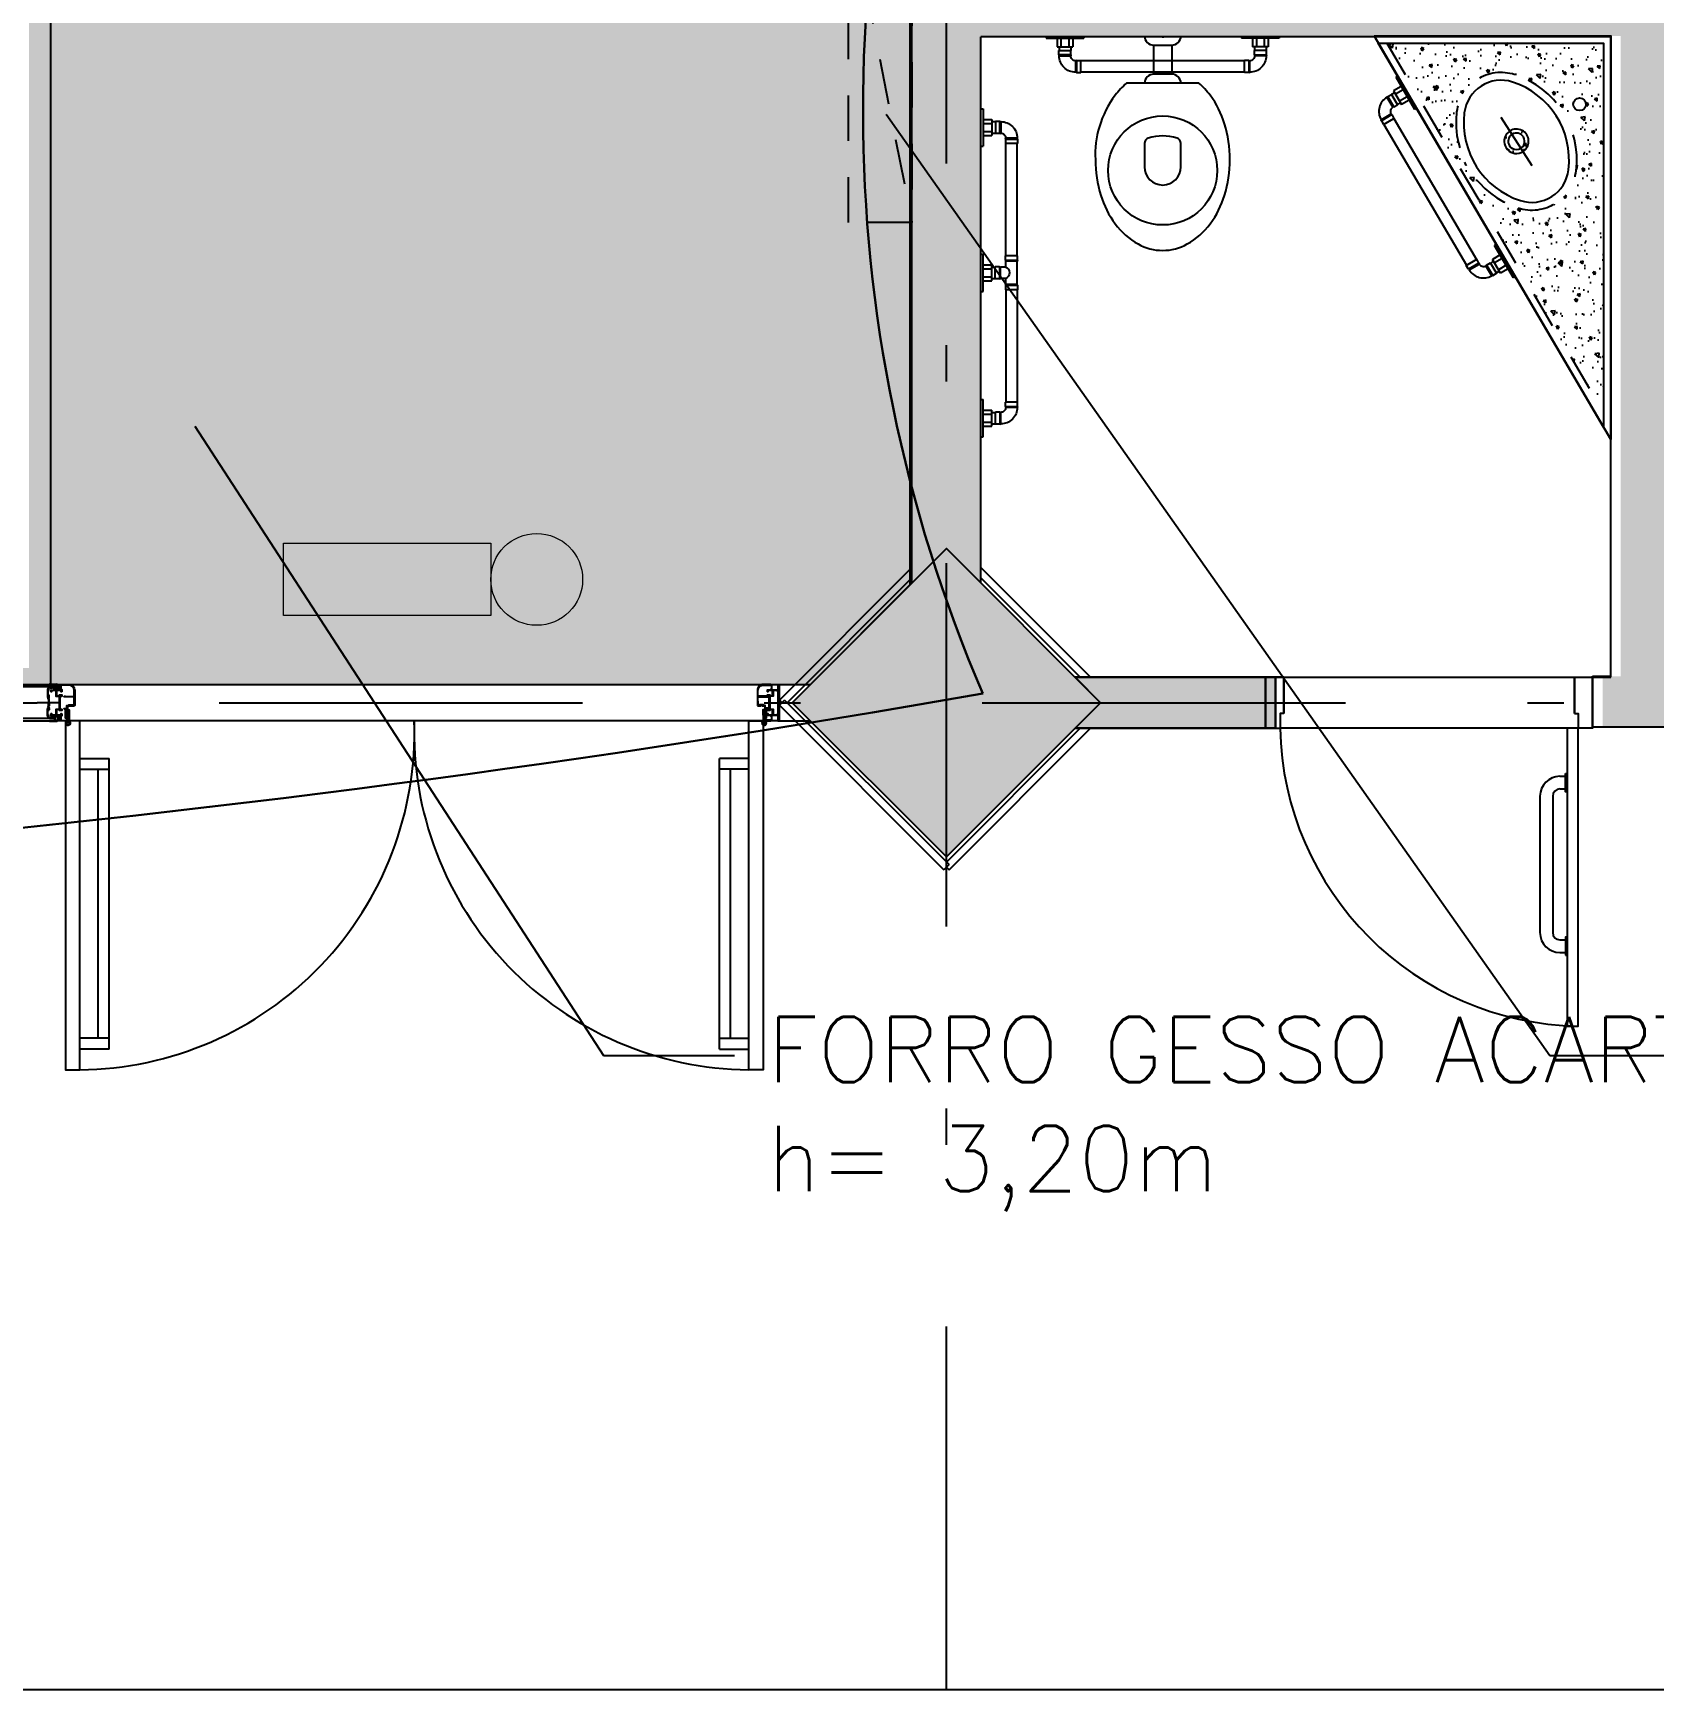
# Model space of a CAD drawing. Header units: millimetres. Extents: x 182 to 575, y -105 to 95.
# Drawn here: x 335.028 to 339.487, y -54.97 to -50.411 of the extents above; entities that cross this region are included whole.
import ezdxf
from ezdxf import colors
from ezdxf.entities.mleader import LeaderData, LeaderLine
from ezdxf.math import Vec2, Vec3

# ---------------------------------------------------------------- set-up
doc = ezdxf.new("R2010")
doc.units = ezdxf.units.MM
doc.header["$MEASUREMENT"] = 0
for name, pattern in [('DASHDOT', [1, 0.5, -0.25, 0, -0.25]), ('DASHED', [0.75, 0.5, -0.25]), ('HIDDEN2', [0.1875, 0.125, -0.0625]), ('XR_BL2_AND_MON-REV15$0$DASHDOT', [1, 0.5, -0.25, 0, -0.25])]:
    doc.linetypes.add(name, pattern=pattern)
doc.layers.add('1', color=1, linetype='Continuous', lineweight=9)
doc.layers.add('eletroduto eletrica', color=152, linetype='EL', lineweight=30)
for name, color, linetype in [('ALV_HT', 253, 'Continuous'), ('base', 253, 'Continuous'), ('COB_PROJ_EST', 1, 'Continuous'), ('construir', 10, 'Continuous'), ('CORRIMÃO', 41, 'Continuous'), ('DEMOLIR', 10, 'HIDDEN2'), ('EIXOS', 31, 'DASHDOT'), ('FORRO', 253, 'Continuous'), ('LAY_1', 1, 'Continuous'), ('MP-INC-LUMINARIA', 10, 'Continuous'), ('PVC', 2, 'Continuous'), ('SAN', 1, 'Continuous'), ('XR_BL2_AND_MON-REV15$0$EIXOS_PERFIL', 181, 'XR_BL2_AND_MON-REV15$0$DASHDOT'), ('XR_BL2_AND_MON-REV15$0$PERFIL_DIV', 41, 'Continuous')]:
    doc.layers.add(name, color=color, linetype=linetype)
doc.styles.get("Standard").update_dxf_attribs({"font": 'romans.shx'})
doc.linetypes.add('EL', pattern='A,0.5,-0.2,["EL",Standard,S=0.1,R=0,X=-0.08,Y=-0.05],-0.175', length=0.875)

# ---------------------------------------------------------------- blocks, each defined once
blk = doc.blocks.new('XR_BL2_AND_MON-REV15$0$P50X50')
at = {"layer": 'base'}
blk.add_hatch(color=256, dxfattribs=at).paths.add_polyline_path([(0, -0.4243), (0.4243, 0), (0, 0.4243), (-0.4243, 0)])
at = {"layer": 'base', "linetype": 'ByBlock'}
blk.add_lwpolyline([(0, -0.4243), (0.4243, 0), (0, 0.4243), (-0.4243, 0)], close=True, dxfattribs=at)
blk = doc.blocks.new('XR_BL2_AND_MON-REV15$0$PILAR 60X60_45')
at = {"layer": 'base'}
blk.add_blockref('XR_BL2_AND_MON-REV15$0$P50X50', (0, 0), dxfattribs=at)
blk = doc.blocks.new('W_BARRA_VASO_3ART2')
at = {"layer": 'PVC', "color": 0}
for p, q in [((0, 0), (0, -0.006)), ((0.103, 0), (0.103, -0.006)), ((0.4, 0), (0.4, -0.006)), ((0.503, 0), (0.503, -0.006)), ((0.8, 0), (0.8, -0.006)), ((0.903, 0), (0.903, -0.006)), ((0, -0.006), (0.103, -0.006)), ((0.0296, -0.006), (0.0296, -0.03)), ((0.0296, -0.03), (0.0734, -0.03)), ((0.0349, -0.052), (0.0349, -0.04)), ((0.0349, -0.04), (0.068, -0.04)), ((0.0356, -0.03), (0.0356, -0.04)), ((0.0406, -0.006), (0.0406, -0.03)), ((0.0624, -0.006), (0.0624, -0.03)), ((0.0673, -0.03), (0.0673, -0.04)), ((0.068, -0.052), (0.068, -0.04)), ((0.0734, -0.006), (0.0734, -0.03)), ((0.503, -0.006), (0.4, -0.006)), ((0.4296, -0.006), (0.4296, -0.03)), ((0.4734, -0.03), (0.4296, -0.03)), ((0.4349, -0.051), (0.4349, -0.039)), ((0.4681, -0.039), (0.4349, -0.039)), ((0.4356, -0.03), (0.4356, -0.039)), ((0.4406, -0.006), (0.4406, -0.03)), ((0.4624, -0.006), (0.4624, -0.03)), ((0.4674, -0.03), (0.4674, -0.039)), ((0.4681, -0.051), (0.4681, -0.039)), ((0.4734, -0.006), (0.4734, -0.03)), ((0.903, -0.006), (0.8, -0.006)), ((0.8296, -0.006), (0.8296, -0.03)), ((0.8734, -0.03), (0.8296, -0.03)), ((0.8681, -0.04), (0.835, -0.04)), ((0.835, -0.052), (0.835, -0.04)), ((0.8356, -0.03), (0.8356, -0.04)), ((0.8406, -0.006), (0.8406, -0.03)), ((0.8624, -0.006), (0.8624, -0.03)), ((0.8674, -0.03), (0.8674, -0.04)), ((0.8681, -0.052), (0.8681, -0.04)), ((0.8734, -0.006), (0.8734, -0.03)), ((0.068, -0.052), (0.0349, -0.052)), ((0.0349, -0.052), (0.0356, -0.0546)), ((0.0356, -0.0546), (0.0674, -0.0546)), ((0.068, -0.052), (0.0674, -0.0546)), ((0.0835, -0.0675), (0.0809, -0.0681)), ((0.0809, -0.0999), (0.0809, -0.0681)), ((0.0835, -0.0675), (0.0835, -0.1006)), ((0.0835, -0.0675), (0.0955, -0.0675)), ((0.0955, -0.1006), (0.0955, -0.0675)), ((0.405, -0.0681), (0.0955, -0.0681)), ((0.405, -0.1006), (0.405, -0.0674)), ((0.417, -0.0674), (0.405, -0.0674)), ((0.417, -0.0674), (0.417, -0.1006)), ((0.417, -0.0674), (0.4195, -0.0681)), ((0.4195, -0.0999), (0.4195, -0.0681)), ((0.4356, -0.0681), (0.4195, -0.0681)), ((0.4349, -0.051), (0.4356, -0.0535)), ((0.4349, -0.051), (0.4681, -0.051)), ((0.4674, -0.0535), (0.4356, -0.0535)), ((0.4356, -0.0681), (0.4356, -0.0535)), ((0.4681, -0.051), (0.4674, -0.0535)), ((0.4674, -0.0681), (0.4674, -0.0535)), ((0.4835, -0.0681), (0.4674, -0.0681)), ((0.486, -0.0674), (0.4835, -0.0681)), ((0.4835, -0.0999), (0.4835, -0.0681)), ((0.486, -0.0674), (0.486, -0.1006)), ((0.486, -0.0674), (0.498, -0.0674)), ((0.498, -0.1006), (0.498, -0.0674)), ((0.498, -0.0681), (0.8075, -0.0681)), ((0.8075, -0.1006), (0.8075, -0.0675)), ((0.8195, -0.0675), (0.8075, -0.0675)), ((0.8195, -0.0675), (0.8195, -0.1006)), ((0.8195, -0.0675), (0.8221, -0.0681)), ((0.8221, -0.0999), (0.8221, -0.0681)), ((0.835, -0.052), (0.8681, -0.052)), ((0.835, -0.052), (0.8356, -0.0546)), ((0.8674, -0.0546), (0.8356, -0.0546)), ((0.8681, -0.052), (0.8674, -0.0546)), ((0.0835, -0.1006), (0.0809, -0.0999)), ((0.0835, -0.1006), (0.0955, -0.1006)), ((0.405, -0.0999), (0.0955, -0.0999)), ((0.417, -0.1006), (0.405, -0.1006)), ((0.4171, -0.1005), (0.4195, -0.0999)), ((0.4835, -0.0999), (0.4195, -0.0999)), ((0.486, -0.1006), (0.4835, -0.0999)), ((0.486, -0.1006), (0.498, -0.1006)), ((0.498, -0.0999), (0.8075, -0.0999)), ((0.8195, -0.1006), (0.8075, -0.1006)), ((0.8195, -0.1006), (0.8221, -0.0999))]:
    blk.add_line(p, q, dxfattribs=at)
for centre, radius, start, end in [((0.0809, -0.0546), 0.0453, 179.998, 270.002), ((0.0809, -0.0546), 0.0136, 179.5263, 270), ((0.4515, -0.0615), 0.0172, 202.6199, 337.3801), ((0.8221, -0.0546), 0.0136, 270, 0.4737), ((0.8221, -0.0546), 0.0453, 269.998, 0.002)]:
    blk.add_arc(centre, radius, start, end, dxfattribs=at)
blk = doc.blocks.new('BAC-PL2')
for p, q in [((0, 0), (0.005, 0)), ((0.025, 0.025), (0.105, 0.025)), ((0.025, -0.025), (0.105, -0.025))]:
    blk.add_line(p, q)
for points in [[(0.13, 0.0998), (0.13, -0.0998, 0.056984), (0.1632, -0.1308, 0.085116), (0.2494, -0.1743, 0.090221), (0.34, -0.185, 0.074494), (0.4387, -0.1702, 0.085116), (0.5168, -0.1308, 0.106255), (0.5723, -0.0677, 0.128271), (0.59, 0, 0.128271), (0.5723, 0.0677, 0.106255), (0.5168, 0.1308, 0.085116), (0.4387, 0.1702, 0.074494), (0.34, 0.185, 0.074494), (0.2413, 0.1702, 0.085116), (0.1632, 0.1308, 0.056984)], [(0.2955, 0.05, 0.326276), (0.2812, 0.0396, 0.155871), (0.2812, -0.0396, 0.326276), (0.2955, -0.05), (0.36, -0.05, 1), (0.36, 0.05)]]:
    blk.add_lwpolyline(points, format="xyb", close=True)
for points in [[(0, -0.05, 0.414214), (0.025, -0.025), (0.025, 0.025, 0.414483), (0, 0.05)], [(0.13, 0.05, 0.414483), (0.105, 0.025), (0.105, -0.025, 0.414214), (0.13, -0.05)]]:
    blk.add_lwpolyline(points, format="xyb")
blk.add_circle((0.37, 0), 0.15)
blk = doc.blocks.new('DEF')
at = {"layer": 'PVC', "color": 0}
for p, q in [((0, 0.6406), (0.006, 0.6406)), ((0.006, 0.6406), (0.006, 0.5376)), ((0.006, 0.611), (0.03, 0.611)), ((0.006, 0.6001), (0.03, 0.6001)), ((0.03, 0.611), (0.03, 0.5672)), ((0.03, 0.605), (0.04, 0.605)), ((0.04, 0.6057), (0.04, 0.5726)), ((0.052, 0.6057), (0.04, 0.6057)), ((0.052, 0.5726), (0.052, 0.6057)), ((0.052, 0.6057), (0.0546, 0.605)), ((0.0546, 0.605), (0.0546, 0.5733)), ((0.006, 0.5782), (0.03, 0.5782)), ((0.006, 0.5672), (0.03, 0.5672)), ((0.03, 0.5732), (0.04, 0.5732)), ((0.052, 0.5726), (0.04, 0.5726)), ((0.052, 0.5726), (0.0546, 0.5733)), ((0.0675, 0.5571), (0.0681, 0.5597)), ((0.0675, 0.5571), (0.1006, 0.5571)), ((0.0675, 0.5571), (0.0675, 0.5451)), ((0.0999, 0.5597), (0.0681, 0.5597)), ((0.1006, 0.5571), (0.0999, 0.5597)), ((0.1006, 0.5571), (0.1006, 0.5451)), ((0, 0.5376), (0.006, 0.5376)), ((0.1006, 0.5451), (0.0675, 0.5451)), ((0.0681, 0.0955), (0.0681, 0.5451)), ((0.0999, 0.0955), (0.0999, 0.5451)), ((0, 0.103), (0.006, 0.103)), ((0.006, 0), (0.006, 0.103)), ((0.1006, 0.0955), (0.0675, 0.0955)), ((0.0675, 0.0835), (0.0675, 0.0955)), ((0.1006, 0.0835), (0.1006, 0.0955)), ((0.006, 0.0734), (0.03, 0.0734)), ((0.006, 0.0624), (0.03, 0.0624)), ((0.03, 0.0296), (0.03, 0.0734)), ((0.03, 0.0673), (0.04, 0.0673)), ((0.052, 0.068), (0.04, 0.068)), ((0.04, 0.0349), (0.04, 0.068)), ((0.052, 0.068), (0.052, 0.0349)), ((0.052, 0.068), (0.0546, 0.0674)), ((0.0546, 0.0356), (0.0546, 0.0674)), ((0.0675, 0.0835), (0.1006, 0.0835)), ((0.0675, 0.0835), (0.0681, 0.0809)), ((0.0999, 0.0809), (0.0681, 0.0809)), ((0.1006, 0.0835), (0.0999, 0.0809)), ((0, 0), (0.006, 0)), ((0.006, 0.0406), (0.03, 0.0406)), ((0.006, 0.0296), (0.03, 0.0296)), ((0.03, 0.0356), (0.04, 0.0356)), ((0.052, 0.0349), (0.04, 0.0349)), ((0.052, 0.0349), (0.0546, 0.0356))]:
    blk.add_line(p, q, dxfattribs=at)
for centre, radius, start, end in [((0.0546, 0.5597), 0.0453, 359.998, 90.002), ((0.0546, 0.5597), 0.0136, 0, 90.4737), ((0.0546, 0.0809), 0.0136, 269.5263, 0), ((0.0546, 0.0809), 0.0453, 269.998, 0.002)]:
    blk.add_arc(centre, radius, start, end, dxfattribs=at)
blk = doc.blocks.new('XR_BL2_AND_MON-REV15$0$DI_LEIT12V3')
at = {"layer": 'XR_BL2_AND_MON-REV15$0$EIXOS_PERFIL'}
blk.add_line((-6.3, 0), (58.6, 0), dxfattribs=at)
at = {"layer": 'XR_BL2_AND_MON-REV15$0$PERFIL_DIV'}
for p, q in [((24, 51), (5.8, 51)), ((8.5, 49.5), (8.5, 40)), ((25, 49.5), (25, 50)), ((0, 35), (0, 44.5)), ((0, 35), (1.5, 35)), ((1.5, 38), (1.5, 44.5)), ((8.5, 38), (1.5, 38)), ((1.5, 36.5), (8.5, 36.5)), ((1.5, 35), (1.5, 36.5)), ((8.5, 40), (8.5, 40)), ((8.5, 40), (8.5, 38)), ((8.5, 36.5), (8.5, 35)), ((8.5, 35), (15, 35)), ((24.8, 42.2), (10, 42.2)), ((10, 36.5), (10, 41)), ((10, 41), (16.4, 41)), ((15, 36.5), (10, 36.5)), ((15, 35), (15, 36.5)), ((23, 41), (24.8, 41)), ((0, -35), (0, -44.5)), ((0, -35), (1.5, -35)), ((1.5, -35), (1.5, -36.5)), ((1.5, -36.5), (8.5, -36.5)), ((1.5, -38), (1.5, -44.5)), ((8.5, -38), (1.5, -38)), ((8.5, -35), (15, -35)), ((8.5, -36.5), (8.5, -35)), ((8.5, -40), (8.5, -38)), ((8.5, -40), (8.5, -40)), ((8.5, -49.5), (8.5, -40)), ((10, -36.5), (10, -41)), ((15, -36.5), (10, -36.5)), ((10, -41), (16.4, -41)), ((24.8, -42.2), (10, -42.2)), ((15, -35), (15, -36.5)), ((23, -41), (24.8, -41)), ((24, -51), (5.8, -51)), ((25, -49.5), (25, -50))]:
    blk.add_line(p, q, dxfattribs=at)
at = {"layer": 'XR_BL2_AND_MON-REV15$0$PERFIL_DIV', "linetype": 'Continuous'}
for p, q in [((5.9, 49.5), (8.5, 49.5)), ((10, 42.2), (10, 49.5)), ((10, 49.5), (25, 49.5)), ((25, 1.5), (25, 0)), ((25, 1.5), (26, 1.5)), ((25, 0), (27.5, 0)), ((25, 0), (27.5, 0)), ((25, 0), (27.5, 0)), ((25, -1.5), (25, 0)), ((25, 0), (27.5, 0)), ((25.4, 18.4), (25.4, 19.7)), ((25.4, 14), (25.4, 15.4)), ((26, 1.5), (26, 8.8)), ((26.6, 11.2), (27.6, 12.7)), ((26.8, 36.5), (26.8, 35)), ((26.8, 36.5), (29.4, 36.5)), ((26.8, 35), (29.3, 35)), ((26.9, 19), (26.9, 18.7)), ((26.9, 15.1), (26.9, 14.8)), ((27.5, 8.9), (27.5, 0)), ((27.5, -8.9), (27.5, 0)), ((27.7, 19), (27.7, 18.7)), ((27.7, 15.1), (27.7, 14.8)), ((28.2, 11.4), (29.8, 14.1)), ((29.1, 17.3), (29.4, 17.3)), ((29.1, 16.5), (29.4, 16.5)), ((29.4, 36.5), (29.3, 36.8)), ((29.3, 35), (29.3, 20.3)), ((30.5, 37), (30.5, 16.7)), ((10, -42.2), (10, -49.5)), ((25, -1.5), (26, -1.5)), ((25.4, -14), (25.4, -15.4)), ((25.4, -18.4), (25.4, -19.7)), ((26, -1.5), (26, -8.8)), ((26.6, -11.2), (27.6, -12.7)), ((26.8, -35), (29.3, -35)), ((26.8, -36.5), (26.8, -35)), ((26.8, -36.5), (29.4, -36.5)), ((26.9, -15.1), (26.9, -14.8)), ((26.9, -19), (26.9, -18.7)), ((27.7, -15.1), (27.7, -14.8)), ((27.7, -19), (27.7, -18.7)), ((28.2, -11.4), (29.8, -14.1)), ((29.1, -16.5), (29.4, -16.5)), ((29.1, -17.3), (29.4, -17.3)), ((29.3, -35), (29.3, -20.3)), ((29.4, -36.5), (29.3, -36.8)), ((30.5, -37), (30.5, -16.7)), ((5.9, -49.5), (8.5, -49.5)), ((10, -49.5), (25, -49.5))]:
    blk.add_line(p, q, dxfattribs=at)
at = {"layer": 'XR_BL2_AND_MON-REV15$0$PERFIL_DIV'}
for centre, radius, start, end in [((6, 44.9), 6.07, 90.5943, 185.4313), ((6, 44.9), 4.57, 90.5943, 185.4313), ((24, 50), 1, 0, 90), ((6, -44.9), 6.07, 174.5687, 269.4057), ((6, -44.9), 4.57, 174.5687, 269.4057), ((24, -50), 1, 270, 0)]:
    blk.add_arc(centre, radius, start, end, dxfattribs=at)
at = {"layer": 'XR_BL2_AND_MON-REV15$0$PERFIL_DIV', "linetype": 'Continuous'}
for centre, radius, start, end in [((19.7, 47.4), 7.23, 242.7929, 297.2071), ((24, 35.6), 6.6, 11.8368, 83.416), ((24.3, 36), 5.05, 9.9202, 84.746), ((25.7, 19.7), 0.3, 118.0213, 180), ((25.7, 18.4), 0.3, 180, 315.2481), ((25.7, 15.4), 0.3, 44.7519, 180), ((25.7, 14), 0.3, 180, 241.9787), ((27.3, 16.9), 3.55, 62.9643, 118.0213), ((27.3, 16.9), 3.55, 241.9787, 269.2788), ((27.3, 16.9), 1.85, 102.4869, 135.2481), ((27.3, 16.9), 1.85, 224.7519, 257.5131), ((30.6, 8.8), 4.68, 148.731, 180), ((27.3, 16.9), 2.15, 79.2778, 100.7222), ((27.3, 16.9), 2.15, 259.2778, 280.7222), ((27.2, 12.9), 0.4, 328.731, 89.2788), ((32.5, 8.9), 5, 148.731, 180), ((27.3, 16.9), 1.85, 12.4869, 77.5131), ((27.3, 16.9), 1.85, 282.4869, 347.5131), ((29, 20.3), 0.3, 242.9643, 0), ((27.3, 16.9), 2.15, 349.2778, 10.7222), ((25.5, 16.7), 5, 328.731, 0), ((19.7, -47.4), 7.23, 62.7929, 117.2071), ((24.3, -36), 5.05, 275.254, 350.0798), ((24, -35.6), 6.6, 276.584, 348.1632), ((25.7, -14), 0.3, 118.0213, 180), ((25.7, -15.4), 0.3, 180, 315.2481), ((25.7, -18.4), 0.3, 44.7519, 180), ((25.7, -19.7), 0.3, 180, 241.9787), ((27.3, -16.9), 3.55, 90.7212, 118.0213), ((27.3, -16.9), 3.55, 241.9787, 297.0357), ((27.3, -16.9), 1.85, 102.4869, 135.2481), ((27.3, -16.9), 1.85, 224.7519, 257.5131), ((30.6, -8.8), 4.68, 180, 211.269), ((27.3, -16.9), 2.15, 79.2778, 100.7222), ((27.3, -16.9), 2.15, 259.2778, 280.7222), ((27.2, -12.9), 0.4, 270.7212, 31.269), ((32.5, -8.9), 5, 180, 211.269), ((27.3, -16.9), 1.85, 12.4869, 77.5131), ((27.3, -16.9), 1.85, 282.4869, 347.5131), ((29, -20.3), 0.3, 0, 117.0357), ((27.3, -16.9), 2.15, 349.2778, 10.7222), ((25.5, -16.7), 5, 0, 31.269)]:
    blk.add_arc(centre, radius, start, end, dxfattribs=at)
blk = doc.blocks.new('LUMINÁRIA DE EMERGÊNCIA')
at = {"layer": '1', "ltscale": 0.5}
blk.add_hatch(color=10, dxfattribs=at).paths.add_polyline_path([(-0.0589, -0.0677), (-0.0118, -0.0677), (-0.0118, 0.0677), (-0.0589, 0.0677)])
at = {"layer": '1', "color": 10}
blk.add_lwpolyline([(-0.0589, 0.0677), (-0.0118, 0.0677), (-0.0118, -0.0677), (-0.0589, -0.0677)], close=True, dxfattribs=at)
blk.add_circle((-0.0353, 0.0977), 0.03, dxfattribs=at)

msp = doc.modelspace()

# ---------------------------------------------------------------- hatches: boundary and pattern name
at = {"layer": 'base'}
for points in [[(342.5958, -47.8809), (342.5958, -46.134), (342.7658, -46.134), (342.7658, -46.224), (342.7358, -46.224), (342.7358, -49.6777), (342.7658, -49.6777), (342.7658, -49.7677), (342.5958, -49.7677), (342.5958, -48.0209), (339.5362, -48.0209), (339.5362, -52.1809), (341.0237, -52.1809), (341.0237, -52.3209), (339.3462, -52.3209), (339.3462, -52.1809), (339.3962, -52.1809), (339.3962, -50.4191), (337.6358, -50.4191), (337.6358, -51.9216), (337.5408, -51.8266), (337.4458, -51.9216), (337.4458, -47.6409), (338.5462, -47.6409), (338.5462, -47.7809), (337.6358, -47.7809), (337.6358, -50.2791), (339.3962, -50.2791), (339.3962, -47.7809), (339.3462, -47.7809), (339.3462, -47.6409), (339.3962, -47.6409), (339.3962, -43.7209), (337.8951, -43.7209), (337.9651, -43.6509), (337.8951, -43.5809), (341.0237, -43.5809), (341.0237, -43.7209), (339.5362, -43.7209), (339.5362, -47.8809)], [(337.8951, -52.1834), (337.9651, -52.2534), (337.8951, -52.3234), (338.4189, -52.3234), (338.4189, -52.1834)], [(338.4462, -52.1834), (338.4462, -52.3234), (337.8951, -52.3234), (337.9651, -52.2534), (337.8951, -52.1834)]]:
    msp.add_hatch(color=256, dxfattribs=at).paths.add_polyline_path(points)
at = {"layer": 'CORRIMÃO', "linetype": 'ByBlock'}
h = msp.add_hatch(dxfattribs=at)
h.set_pattern_fill('AR-CONC', color=0, scale=0.0125, angle=90, style=0)
h.set_pattern_definition([(140, (373.54582, -64.487), (0.00784402, 0.08965752), [0.009375, -0.103125]), (85, (373.54582, -64.487), (-0.09402402, -0.01734392), [0.0075, -0.0825]), (190.4514, (373.54647, -64.47953), (-0.08617994, 0.07231367), [0.00796752, -0.08764276]), (136.1842, (373.52082, -64.487), (0.02068988, 0.13340513), [0.0140625, -0.1546875]), (186.6356, (373.52254, -64.47588), (-0.12176473, 0.11683284), [0.0119513, -0.13146412]), (81.1842, (373.52082, -64.487), (-0.1217648, 0.11683274), [0.01125, -0.12375]), (111, (373.52707, -64.4745), (0.05032736, 0.07461338), [0.009375, -0.103125]), (56, (373.52707, -64.4745), (-0.09064376, 0.03041442), [0.0075, -0.0825]), (161.4514, (373.53126, -64.46828), (-0.04031631, 0.10502783), [0.00796752, -0.08764276]), (127.5, (373.54582, -64.487), (-0.041611732, 0.001519982), [0, -0.0815, 0, -0.08375, 0, -0.0828125]), (97.5, (373.54582, -64.487), (-0.049301464, 0.03288369), [0, -0.04775, 0, -0.079625, 0, -0.0315625]), (57.5, (373.54582, -64.514874), (0.00281936, 0.066727805), [0, -0.03125, 0, -0.0975, 0, -0.129375]), (47.5, (373.54582, -64.527374), (-0.01251312, 0.07289827), [0, -0.040625, 0, -0.06475, 0, -0.091875])])
h.paths.add_polyline_path([(338.7523, -50.4391), (339.0612, -50.9655, -0.069439), (339.1662, -51.1443), (339.3489, -51.4556), (339.3489, -50.4391)])
h.paths.add_polyline_path([(339.2735, -50.7899, 0.359179), (339.1046, -50.5256, 0.472393), (338.9447, -50.6278, 0.358975), (339.1137, -50.892, 0.471699)], flags=16)
h.paths.add_polyline_path([(339.2525, -50.7874, 0.000015), (339.2525, -50.7874, -0.471257), (339.1203, -50.8719, -0.359176), (338.9657, -50.6304, 0.358974), (339.1202, -50.8719, 0.471701)], flags=0)
h.paths.add_polyline_path([(339.1427, -50.7073, -1.732057), (339.091, -50.6805, -0.577348)], flags=0)
h.paths.add_polyline_path([(339.1282, -50.6966, -1), (339.09, -50.721, -1)], flags=0)
h.paths.add_polyline_path([(339.2828, -50.5893, -1), (339.2828, -50.6243, -1)], flags=16)
at = {"layer": 'FORRO', "transparency": 33554602}
h = msp.add_hatch(color=256, dxfattribs=at)
h.dxf.hatch_style = 1
h.paths.add_polyline_path([(315.0651, -44.0918), (318.3666, -44.0918), (318.3666, -52.1584), (317.2461, -52.1584), (317.2753, -52.2034), (337.1666, -52.2034), (337.4408, -51.9291), (337.4408, -47.6484), (339.3689, -47.6163), (339.3689, -43.7234), (337.9375, -43.7234), (337.5408, -44.1201), (337.0812, -43.6463), (337.4708, -43.2567), (337.4708, -41.4784), (312.6108, -41.5684), (312.6358, -43.2817), (313.0004, -43.6463), (312.5479, -44.113), (312.1416, -43.7209), (310.6855, -43.7234), (310.6855, -47.6434), (312.6358, -47.6434), (312.6408, -51.9291), (312.9151, -52.2034), (317.2753, -52.2034), (317.2461, -52.1584), (315.0651, -52.1584)])
h.paths.add_polyline_path([(319.2151, -44.0918), (324.6166, -44.0918), (324.6166, -52.1584), (319.2151, -52.1584)], flags=16)
h.paths.add_polyline_path([(325.4651, -44.0918), (330.8666, -44.0918), (330.8666, -52.1584), (325.4651, -52.1584)], flags=16)
h.paths.add_polyline_path([(331.7151, -44.0918), (335.0166, -44.0918), (335.0166, -52.1584), (331.7151, -52.1584)], flags=16)

# ---------------------------------------------------------------- linework, layer by layer
at = {"layer": 'ALV_HT', "color": 0, "ltscale": 0.5}
msp.add_line((338.7174, -50.4191, 195.166), (339.3689, -51.5291, 195.166), dxfattribs=at)
at = {"layer": 'base'}
for p, q in [((337.4458, -51.9241, 195.166), (337.4458, -47.6434, 195.166)), ((337.4458, -51.9241, 195.166), (337.4458, -47.6434, 195.166)), ((337.6358, -51.9241, 195.166), (337.6358, -50.4216, 195.166)), ((339.3689, -50.4216, 195.166), (337.6358, -50.4216, 195.166)), ((337.6358, -51.9241, 195.166), (337.6358, -50.4216, 195.166)), ((339.3689, -50.4216, 195.166), (337.6358, -50.4216, 195.166)), ((339.3689, -52.1809, 195.166), (339.3689, -50.4191, 195.166)), ((339.3689, -52.1834, 195.166), (339.3689, -50.4216, 195.166)), ((339.3689, -52.1834, 195.166), (339.3689, -50.4216, 195.166)), ((337.5408, -51.8291, 195.166), (337.4408, -51.9291, 195.166)), ((337.6408, -51.9291, 195.166), (337.5408, -51.8291, 195.166)), ((337.4458, -51.91, -19.9735), (337.1024, -52.2534, -19.9735)), ((337.9092, -52.1834, -19.9735), (337.6358, -51.91, -19.9735)), ((337.6408, -51.915), (337.9042, -52.1784)), ((337.8951, -52.1834, 195.166), (337.9651, -52.2534, 195.166)), ((338.4189, -52.1834, 195.166), (337.8951, -52.1834, 195.166)), ((338.4462, -52.1834, 195.166), (337.8951, -52.1834, 195.166)), ((338.4189, -52.3234, 195.166), (338.4189, -52.1834, 195.166)), ((338.4462, -52.3234, 195.166), (338.4462, -52.1834, 195.166)), ((338.4689, -52.1834), (338.4689, -52.2834)), ((339.2689, -52.1834), (339.2689, -52.2834)), ((339.3189, -52.3209, 195.166), (339.3189, -52.1809, 195.166)), ((339.3189, -52.1809, 195.166), (339.3689, -52.1809, 195.166)), ((339.3189, -52.3234, 195.166), (339.3189, -52.1834, 195.166)), ((339.3189, -52.1834, 195.166), (339.3689, -52.1834, 195.166)), ((339.3189, -52.3234, 195.166), (339.3189, -52.1834, 195.166)), ((339.3189, -52.1834, 195.166), (339.3689, -52.1834, 195.166)), ((339.3189, -52.3234, 195.166), (339.3189, -52.1834, 195.166)), ((337.0812, -52.2605, -19.9735), (337.5337, -52.713, -19.9735)), ((337.0953, -52.2463, -19.9735), (337.5479, -52.6989, -19.9735)), ((337.9651, -52.2534, 195.166), (337.8951, -52.3234, 195.166)), ((337.5408, -52.6918, -19.9735), (337.9092, -52.3234, -19.9735)), ((337.5479, -52.713, -19.9735), (337.9375, -52.3234, -19.9735)), ((337.8951, -52.3234, 195.166), (338.4189, -52.3234, 195.166)), ((337.8951, -52.3234, 195.166), (338.4462, -52.3234, 195.166)), ((340.995, -52.3209, 195.166), (339.3189, -52.3209, 195.166)), ((339.2289, -52.4559), (339.2439, -52.4559)), ((339.1739, -52.5109), (339.1739, -52.8859)), ((339.2089, -52.5109), (339.2089, -52.8859)), ((339.2289, -52.4909), (339.2439, -52.4909)), ((337.5408, -52.7059, -19.9735), (337.5337, -52.713, -19.9735)), ((337.5408, -52.7059, -19.9735), (337.5479, -52.6989, -19.9735)), ((337.5408, -52.7059, -19.9735), (337.5479, -52.713, -19.9735)), ((339.2289, -52.9059), (339.2439, -52.9059)), ((339.2289, -52.9409), (339.2439, -52.9409))]:
    msp.add_line(p, q, dxfattribs=at)
at = {"layer": 'base', "linetype": 'DASHED', "ltscale": 0.05}
msp.add_line((338.7523, -50.4391, 195.166), (339.3489, -51.4556, 195.166), dxfattribs=at)
at = {"layer": 'base'}
for points in [[(348.455, -54.9696), (301.9392, -54.9696), (301.9392, -38.1867), (348.455, -38.1867)], [(338.7291, -50.4391), (339.3489, -50.4391), (339.3489, -51.4951)], [(337.8951, -52.1834), (337.9651, -52.2534), (337.8951, -52.3234), (338.4189, -52.3234), (338.4189, -52.1834)], [(338.4462, -52.1834), (338.4462, -52.3234), (337.8951, -52.3234), (337.9651, -52.2534), (337.8951, -52.1834)], [(333.4307, -52.2101), (333.4307, -52.2041), (335.0875, -52.2041), (335.0875, -52.2101)], [(333.4307, -52.2971), (333.4307, -52.3031), (335.0875, -52.3031), (335.0875, -52.2971)], [(339.2789, -52.3234), (339.2489, -52.3234), (339.2489, -53.1434), (339.2789, -53.1434)], [(339.2439, -52.4484), (339.2489, -52.4484), (339.2489, -52.4984), (339.2439, -52.4984)], [(339.2439, -52.9484), (339.2489, -52.9484), (339.2489, -52.8984), (339.2439, -52.8984)]]:
    msp.add_lwpolyline(points, close=True, dxfattribs=at)
for points in [[(338.7174, -50.4191), (339.3689, -50.4191), (339.3689, -51.5291), (338.7174, -50.4191)], [(337.6408, -51.9291), (337.5408, -51.8291), (337.4408, -51.9291)], [(337.4458, -51.8817), (337.0812, -52.2463)], [(337.9375, -52.1834), (337.6358, -51.8817)], [(337.6408, -51.8867), (337.9325, -52.1784)], [(337.8951, -52.3234), (337.9651, -52.2534), (337.8951, -52.1834)], [(338.4689, -52.2834), (338.4689, -52.1834), (338.4189, -52.1834), (338.4189, -52.3234), (338.4589, -52.3234)], [(338.4393, -52.1834), (339.2689, -52.1834)], [(338.4666, -52.1834), (339.2962, -52.1834)], [(339.2689, -52.2834), (339.2689, -52.1834), (339.3189, -52.1834), (339.3189, -52.3234), (339.2789, -52.3234)], [(337.0766, -52.2034), (337.1666, -52.2034)], [(337.0808, -52.2034), (337.1666, -52.2034)], [(338.4689, -52.2834), (338.4589, -52.2834), (338.4589, -52.3234)], [(339.2689, -52.2834), (339.2789, -52.2834), (339.2789, -52.3234)], [(337.0766, -52.3034), (337.1666, -52.3034)], [(337.0808, -52.3034), (337.1666, -52.3034)], [(339.2689, -52.3234), (338.4589, -52.3234)], [(339.2962, -52.3234), (338.4862, -52.3234)]]:
    msp.add_lwpolyline(points, dxfattribs=at)
at = {"layer": 'base', "linetype": 'DASHED', "ltscale": 0.05}
for points in [[(339.1046, -50.5256, 0.472393), (338.9447, -50.6278)], [(339.2735, -50.7899, 0.359179), (339.1046, -50.5256)], [(338.9447, -50.6278, 0.358975), (339.1137, -50.892)], [(339.1137, -50.892, 0.471699), (339.2735, -50.7899)]]:
    msp.add_lwpolyline(points, format="xyb", dxfattribs=at)
at = {"layer": 'base'}
for points in [[(339.0981, -50.5457, 0.472527), (338.9657, -50.6304)], [(339.2525, -50.7874, 0.359169), (339.0981, -50.5457)], [(338.9657, -50.6304, 0.358974), (339.1202, -50.8719)], [(339.1282, -50.6966, 1), (339.09, -50.721)], [(339.09, -50.721, 1), (339.1282, -50.6966)], [(339.1202, -50.8719, 0.471701), (339.2525, -50.7874)]]:
    msp.add_lwpolyline(points, format="xyb", dxfattribs=at)
msp.add_lwpolyline([(339.091, -50.6805, 1.732057), (339.1427, -50.7073, 0.577348)], format="xyb", close=True, dxfattribs=at)
for centre, radius, start, end in [((339.2948, -52.3074), 0.8361, 181.0931, 268.9069), ((339.2289, -52.5109), 0.055, 90, 180), ((339.2289, -52.5109), 0.02, 90, 180), ((339.2289, -52.8859), 0.055, 180, 270), ((339.2289, -52.8859), 0.02, 180, 270)]:
    msp.add_arc(centre, radius, start, end, dxfattribs=at)
at = {"layer": 'COB_PROJ_EST', "linetype": 'ByBlock'}
for p, q in [((335.0766, -52.2034), (337.0766, -52.2034)), ((337.0766, -52.3034), (335.0766, -52.3034))]:
    msp.add_line(p, q, dxfattribs=at)
at = {"layer": 'COB_PROJ_EST'}
for p, q in [((337.0953, -52.2463, -19.9735), (337.0812, -52.2605, -19.9735)), ((337.0883, -52.2534, -19.9735), (337.0812, -52.2463, -19.9735)), ((335.1566, -52.4067, 195.166), (335.2366, -52.4067, 195.166)), ((335.2366, -53.2067, 195.166), (335.2366, -52.4067, 195.166)), ((336.9166, -53.2067, 195.166), (336.9166, -52.4067, 195.166)), ((336.9966, -52.4067, 195.166), (336.9166, -52.4067, 195.166)), ((335.1566, -52.4367, 195.166), (335.2366, -52.4367, 195.166)), ((335.2066, -53.1767, 195.166), (335.2066, -52.4367, 195.166)), ((336.9966, -52.4367, 195.166), (336.9166, -52.4367, 195.166)), ((336.9466, -53.1767, 195.166), (336.9466, -52.4367, 195.166)), ((335.2366, -53.1767, 195.166), (335.1566, -53.1767, 195.166)), ((336.9166, -53.1767, 195.166), (336.9966, -53.1767, 195.166)), ((335.2366, -53.2067, 195.166), (335.1566, -53.2067, 195.166)), ((336.9166, -53.2067, 195.166), (336.9966, -53.2067, 195.166))]:
    msp.add_line(p, q, dxfattribs=at)
at = {"layer": 'COB_PROJ_EST', "linetype": 'Continuous'}
for points in [[(335.105, -52.2711), (335.106, -52.2711, -0.414214), (335.1065, -52.2716), (335.1065, -52.2753), (335.1, -52.2753), (335.1, -52.2726), (335.0923, -52.2726), (335.0923, -52.2871), (335.105, -52.2871), (335.105, -52.2836), (335.1055, -52.2836, -0.414214), (335.1065, -52.2846), (335.1065, -52.2886), (335.0765, -52.2886), (335.0765, -52.2846, -0.414214), (335.0775, -52.2836), (335.078, -52.2836), (335.078, -52.2871), (335.0908, -52.2871), (335.0908, -52.2711), (335.1, -52.2711), (335.1, -52.2361), (335.0908, -52.2361), (335.0909, -52.2201), (335.0781, -52.2201), (335.0781, -52.2236), (335.0776, -52.2236, -0.414214), (335.0766, -52.2226), (335.0766, -52.2186), (335.1066, -52.2186), (335.1066, -52.2226, -0.414214), (335.1056, -52.2236), (335.1051, -52.2236), (335.1051, -52.2201), (335.0924, -52.2201), (335.0923, -52.2346), (335.1, -52.2346), (335.1, -52.2318), (335.1065, -52.2318), (335.1065, -52.2356, -0.414214), (335.106, -52.2361), (335.105, -52.2361), (335.105, -52.2333), (335.1015, -52.2333), (335.1015, -52.2738), (335.105, -52.2738)], [(337.0496, -52.2359), (337.0486, -52.2359, -0.414214), (337.0481, -52.2354), (337.0481, -52.2316), (337.0546, -52.2316), (337.0546, -52.2344), (337.0623, -52.2344), (337.0623, -52.2199), (337.0496, -52.2199), (337.0496, -52.2234), (337.0491, -52.2234, -0.414214), (337.0481, -52.2224), (337.0481, -52.2184), (337.0781, -52.2184), (337.0781, -52.2224, -0.414214), (337.0771, -52.2234), (337.0766, -52.2234), (337.0766, -52.2199), (337.0638, -52.2199), (337.0638, -52.2359), (337.0546, -52.2359), (337.0546, -52.2709), (337.0638, -52.2709), (337.0638, -52.2869), (337.0766, -52.2869), (337.0766, -52.2834), (337.0771, -52.2834, -0.414214), (337.0781, -52.2844), (337.0781, -52.2884), (337.0481, -52.2884), (337.0481, -52.2844, -0.414214), (337.0491, -52.2834), (337.0496, -52.2834), (337.0496, -52.2869), (337.0623, -52.2869), (337.0623, -52.2724), (337.0546, -52.2724), (337.0546, -52.2751), (337.0481, -52.2751), (337.0481, -52.2714, -0.414214), (337.0486, -52.2709), (337.0496, -52.2709), (337.0496, -52.2736), (337.0531, -52.2736), (337.0531, -52.2331), (337.0496, -52.2331)]]:
    msp.add_lwpolyline(points, format="xyb", close=True, dxfattribs=at)
at = {"layer": 'COB_PROJ_EST', "linetype": 'Continuous', "flags": 128}
for points in [[(335.1223, -52.3016, -0.414214), (335.1203, -52.3036), (335.1075, -52.3036, -0.414214), (335.1025, -52.2986), (335.1025, -52.2886), (335.1063, -52.2886), (335.1063, -52.2898), (335.104, -52.2898), (335.104, -52.2986, 0.414214), (335.1075, -52.3021), (335.1203, -52.3021, 0.414214), (335.1208, -52.3016), (335.1208, -52.2956), (335.1171, -52.2956), (335.1171, -52.2703), (335.116, -52.2703, -0.75), (335.114, -52.2703), (335.113, -52.2703), (335.113, -52.2691), (335.1208, -52.2691), (335.1208, -52.2611), (335.1273, -52.2611), (335.126, -52.2591), (335.1366, -52.2591), (335.1353, -52.2611), (335.1403, -52.2611, 0.414214), (335.1408, -52.2606), (335.1408, -52.2373), (335.113, -52.2373), (335.113, -52.2361), (335.114, -52.2361, -0.75), (335.116, -52.2361), (335.1403, -52.2361, 2.414214), (335.1408, -52.2356), (335.1408, -52.2201, 0.414214), (335.1258, -52.2051), (335.1073, -52.2051, 0.426212), (335.104, -52.2086), (335.104, -52.2169, 0.414214), (335.1045, -52.2174), (335.1063, -52.2174), (335.1063, -52.2186), (335.1025, -52.2186), (335.1025, -52.2086, -0.422579), (335.1073, -52.2036), (335.1258, -52.2036, -0.414214), (335.1423, -52.2201), (335.1423, -52.2606, -0.414214), (335.1403, -52.2626), (335.1328, -52.2626), (335.1343, -52.2603), (335.1283, -52.2603), (335.1298, -52.2626), (335.1223, -52.2626), (335.1223, -52.2743), (335.1208, -52.2743), (335.1208, -52.2703), (335.1183, -52.2703), (335.1183, -52.2944), (335.1208, -52.2944), (335.1208, -52.2903), (335.1223, -52.2903), (335.1223, -52.3016)], [(337.0408, -52.3014, 0.414214), (337.0428, -52.3034), (337.0556, -52.3034, 0.414214), (337.0606, -52.2984), (337.0606, -52.2884), (337.0568, -52.2884), (337.0568, -52.2896), (337.0591, -52.2896), (337.0591, -52.2984, -0.414214), (337.0556, -52.3019), (337.0428, -52.3019, -0.414214), (337.0423, -52.3014), (337.0423, -52.2954), (337.046, -52.2954), (337.046, -52.2701), (337.0471, -52.2701, 0.75), (337.0491, -52.2701), (337.0501, -52.2701), (337.0501, -52.2689), (337.0423, -52.2689), (337.0423, -52.2609), (337.0358, -52.2609), (337.0371, -52.2589), (337.0264, -52.2589), (337.0277, -52.2609), (337.0228, -52.2609, -0.414214), (337.0223, -52.2604), (337.0222, -52.2371), (337.05, -52.2371), (337.05, -52.2359), (337.049, -52.2359, 0.75), (337.047, -52.2359), (337.0227, -52.2359, -2.414214), (337.0222, -52.2354), (337.0222, -52.2199, -0.414214), (337.0372, -52.2049), (337.0557, -52.2049, -0.426212), (337.059, -52.2084), (337.059, -52.2167, -0.414214), (337.0585, -52.2172), (337.0567, -52.2172), (337.0567, -52.2184), (337.0605, -52.2184), (337.0605, -52.2084, 0.422579), (337.0557, -52.2034), (337.0372, -52.2034, 0.414214), (337.0207, -52.2199), (337.0208, -52.2604, 0.414214), (337.0228, -52.2624), (337.0303, -52.2624), (337.0288, -52.2601), (337.0348, -52.2601), (337.0333, -52.2624), (337.0408, -52.2624), (337.0408, -52.2741), (337.0423, -52.2741), (337.0423, -52.2701), (337.0448, -52.2701), (337.0448, -52.2942), (337.0423, -52.2942), (337.0423, -52.2901), (337.0408, -52.2901), (337.0408, -52.3014)], [(335.1265, -52.3044, -4.632625), (335.1215, -52.3043, 0.294496), (335.1227, -52.3025), (335.1228, -52.2898), (335.1228, -52.2898), (335.1208, -52.2898), (335.1208, -52.2923, -1), (335.1188, -52.2922), (335.1189, -52.2877), (335.1194, -52.2873), (335.1194, -52.2828), (335.1199, -52.2823), (335.1194, -52.2818), (335.1195, -52.2773), (335.119, -52.2767), (335.119, -52.2722, -1), (335.121, -52.2723), (335.121, -52.2748), (335.124, -52.2748), (335.1239, -52.2866), (335.1255, -52.2882), (335.1253, -52.3025, 0.294496), (335.1265, -52.3044)], [(335.1215, -52.3043, 0.294496), (335.1227, -52.3025), (335.1228, -52.2902), (335.1244, -52.2886), (335.1246, -52.2731), (335.1272, -52.2731), (335.1269, -52.3032), (335.1284, -52.3032), (335.1284, -52.3058, -3.099483), (335.1215, -52.3043)], [(337.0366, -52.3042, 4.632625), (337.0416, -52.3041, -0.294496), (337.0404, -52.3023), (337.0402, -52.2896), (337.0402, -52.2896), (337.0422, -52.2896), (337.0423, -52.2921, 1), (337.0443, -52.292), (337.0442, -52.2875), (337.0437, -52.2871), (337.0437, -52.2826), (337.0431, -52.2821), (337.0436, -52.2816), (337.0436, -52.2771), (337.0441, -52.2765), (337.044, -52.272, 1), (337.042, -52.2721), (337.0421, -52.2746), (337.0391, -52.2746), (337.0392, -52.2864), (337.0376, -52.288), (337.0378, -52.3023, -0.294496), (337.0366, -52.3042)], [(337.0416, -52.3041, -0.294496), (337.0404, -52.3023), (337.0402, -52.29), (337.0386, -52.2884), (337.0385, -52.2729), (337.0359, -52.2729), (337.0362, -52.303), (337.0347, -52.303), (337.0347, -52.3056, 3.099483), (337.0416, -52.3041)]]:
    msp.add_lwpolyline(points, format="xyb", dxfattribs=at)
at = {"layer": 'COB_PROJ_EST'}
for points in [[(337.0766, -52.2034), (337.0766, -52.3034)], [(337.0808, -52.2034), (337.0808, -52.3034)]]:
    msp.add_lwpolyline(points, dxfattribs=at)
for points in [[(335.1566, -52.3034), (335.1166, -52.3034), (335.1166, -53.2634), (335.1566, -53.2634)], [(336.9966, -52.3034), (337.0366, -52.3034), (337.0366, -53.2634), (336.9966, -53.2634)]]:
    msp.add_lwpolyline(points, close=True, dxfattribs=at)
at = {"layer": 'COB_PROJ_EST', "linetype": 'Continuous'}
for centre in [(335.1239, -52.3098), (337.0391, -52.3096)]:
    msp.add_circle(centre, 0.00325, dxfattribs=at)
at = {"layer": 'COB_PROJ_EST'}
for centre, start, end in [((335.148, -52.3343), 270.5283, 1.9094), ((337.0051, -52.3343), 178.0906, 269.4717)]:
    msp.add_arc(centre, 0.9291, start, end, dxfattribs=at)
at = {"layer": 'construir'}
msp.add_lwpolyline([(330.9145, -52.2054), (331.2915, -51.8298), (331.6674, -52.2057), (331.7076, -52.2034), (337.1666, -52.2034), (337.4458, -51.9241), (337.4458, -47.6434), (337.4458, -47.6434), (339.3689, -47.6434), (339.3689, -43.7234), (337.8951, -43.7234), (337.5415, -44.077), (337.1166, -43.6534), (337.4708, -43.2991), (337.4708, -41.4784), (328.1575, -41.4784)], dxfattribs=at)
at = {"layer": 'CORRIMÃO', "color": 0, "linetype": 'ByBlock'}
msp.add_line((339.0667, -50.6424, -736.1673), (339.1515, -50.7751, -736.1673), dxfattribs=at)
at = {"layer": 'DEMOLIR'}
msp.add_line((337.2714, -50.041, 195.166), (337.4458, -50.9325, 195.166), dxfattribs=at)
at = {"layer": 'DEMOLIR', "elevation": 195.166}
msp.add_lwpolyline([(337.2714, -50.041), (337.4458, -50.041), (337.4458, -50.9325), (337.2714, -50.9325)], close=True, dxfattribs=at)
at = {"layer": 'EIXOS', "linetype": 'DASHDOT', "ltscale": 2}
for p, q in [((337.5408, -54.9696), (337.5408, -38.1867)), ((301.9392, -52.2534), (348.455, -52.2534))]:
    msp.add_line(p, q, dxfattribs=at)
at = {"layer": 'eletroduto eletrica'}
for centre, radius, start, end in [((341.3737, -50.6254, 195.166), 4.0625, 156.8822, 203.2366), ((331.1262, -15.2477), 37.5498, 260.01678, 279.99097)]:
    msp.add_arc(centre, radius, start, end, dxfattribs=at)
at = {"layer": 'FORRO'}
for p, q in [((335.0766, -52.2034), (335.0766, -44.0918)), ((312.9151, -52.2034), (337.1237, -52.2034))]:
    msp.add_line(p, q, dxfattribs=at)
at = {"layer": 'FORRO', "color": 2, "elevation": 195.166}
msp.add_lwpolyline([(310.6855, -43.7234), (310.6855, -47.6434), (312.6358, -47.6434), (312.6408, -51.9291), (312.9151, -52.2034), (337.1666, -52.2034), (337.4408, -51.9291), (337.4408, -47.6484), (339.3689, -47.6163), (339.3689, -43.7234), (337.9375, -43.7234), (337.5408, -44.1201), (337.0812, -43.6463), (337.4708, -43.2567), (337.4708, -41.4784), (312.6108, -41.5684), (312.6358, -43.2817), (313.0004, -43.6463), (312.5479, -44.113), (312.1416, -43.7209)], close=True, dxfattribs=at)
at = {"layer": 'SAN', "color": 0}
msp.add_circle((339.2828, -50.6068), 0.0175, dxfattribs=at)

# ---------------------------------------------------------------- block references
at = {"layer": 'base', "xscale": -1, "rotation": 90}
for name, p in [('DEF', (338.4561, -50.4191, 195.166)), ('W_BARRA_VASO_3ART2', (337.6358, -50.6191))]:
    msp.add_blockref(name, p, dxfattribs=at)
at = {"layer": 'base'}
for name, p, rotation in [('BAC-PL2', (338.1358, -50.4191, 195.166), 270), ('BAC-PL2', (338.1358, -50.4191, 195.166), 270), ('XR_BL2_AND_MON-REV15$0$PILAR 60X60_45', (337.5408, -52.2534), 89.99999999999999)]:
    msp.add_blockref(name, p, dxfattribs=dict(at, rotation=rotation))
at = {"layer": 'COB_PROJ_EST', "xscale": 0.0009999999999763531, "yscale": 0.0009999999999763531, "zscale": 0.0009999999999763531, "rotation": 180}
msp.add_blockref('XR_BL2_AND_MON-REV15$0$DI_LEIT12V3', (335.0975, -52.2536, 195.166), dxfattribs=at)
at = {"layer": 'MP-INC-LUMINARIA', "lineweight": 9, "xscale": 4.212118659818468, "yscale": 4.212118659818468, "zscale": 4.212118659818468, "rotation": 270}
msp.add_blockref('LUMINÁRIA DE EMERGÊNCIA', (336.0018, -52.0629), dxfattribs=at)
at = {"layer": 'SAN', "color": 7, "rotation": 210.4102562648634}
msp.add_blockref('DEF', (338.7821, -50.5293, 1176.0159), dxfattribs=at)
at = {"layer": 'SAN', "color": 7, "xscale": -1, "rotation": 90}
msp.add_blockref('W_BARRA_VASO_3ART2', (337.6358, -50.6191), dxfattribs=at)

# ---------------------------------------------------------------- leaders
at = {"layer": 'FORRO', "color": 2}
ml = msp.add_multileader_mtext('Standard', dxfattribs=at)
ml.set_content('FORRO GESSO ACARTONADO\\Ph= 3,20m', color=2)
ml.set_leader_properties()
ml.build(insert=Vec2(0, 0))
ml.multileader.update_dxf_attribs({"text_right_attachment_type": 6, "dogleg_length": 0.36, "arrow_head_size": 0.18})
ctx = ml.context
ctx.base_point, ctx.char_height, ctx.arrow_head_size, ctx.landing_gap_size, ctx.plane_origin = Vec3(336.9574, -53.2246), 0.18, 0.18, 0.09, Vec3(335.489, -52.1161)
ctx.right_attachment = 6
notes = []
notes.append((ctx, [(0, (1, 1, 0), (336.5974, -53.2246), (1, 0), 0.36, [(0, [(335.3748, -51.3418)], 0, [])])]))
ctx.mtext.insert, ctx.mtext.width, ctx.mtext.flow_direction = Vec3(337.0474, -53.1174), 3.771429, 5
at = {"layer": 'LAY_1', "color": 2}
ml = msp.add_multileader_mtext('Standard', dxfattribs=at)
ml.set_content('REMANEJAR QUADRO DE LUZ', color=2)
ml.set_leader_properties()
ml.build(insert=Vec2(0, 0))
ml.multileader.update_dxf_attribs({"text_right_attachment_type": 6, "dogleg_length": 0.36, "arrow_head_size": 0.18})
ctx = ml.context
ctx.base_point, ctx.char_height, ctx.arrow_head_size, ctx.landing_gap_size, ctx.plane_origin = Vec3(339.5608, -53.2246), 0.18, 0.18, 0.09, Vec3(338.0923, -52.1161)
ctx.right_attachment = 6
notes.append((ctx, [(0, (1, 1, 0), (339.2008, -53.2246), (1, 0), 0.36, [(0, [(337.2714, -50.4867)], 0, [])])]))
ctx.mtext.insert, ctx.mtext.width, ctx.mtext.flow_direction = Vec3(339.6508, -53.1346), 3.771429, 5
for ctx, leaders in notes:
    for number, flags, end, landing, length, lines in leaders:
        leader = LeaderData()
        leader.index, (leader.has_last_leader_line, leader.has_dogleg_vector, leader.attachment_direction) = number, flags
        leader.last_leader_point, leader.dogleg_vector, leader.dogleg_length = Vec3(end), Vec3(landing), length
        for number, points, colour, breaks in lines:
            line = LeaderLine()
            line.index, line.vertices, line.color, line.breaks = number, Vec3.list(points), colors.encode_raw_color(colour), breaks
            leader.lines.append(line)
        ctx.leaders.append(leader)

doc.saveas('drawing.dxf')
